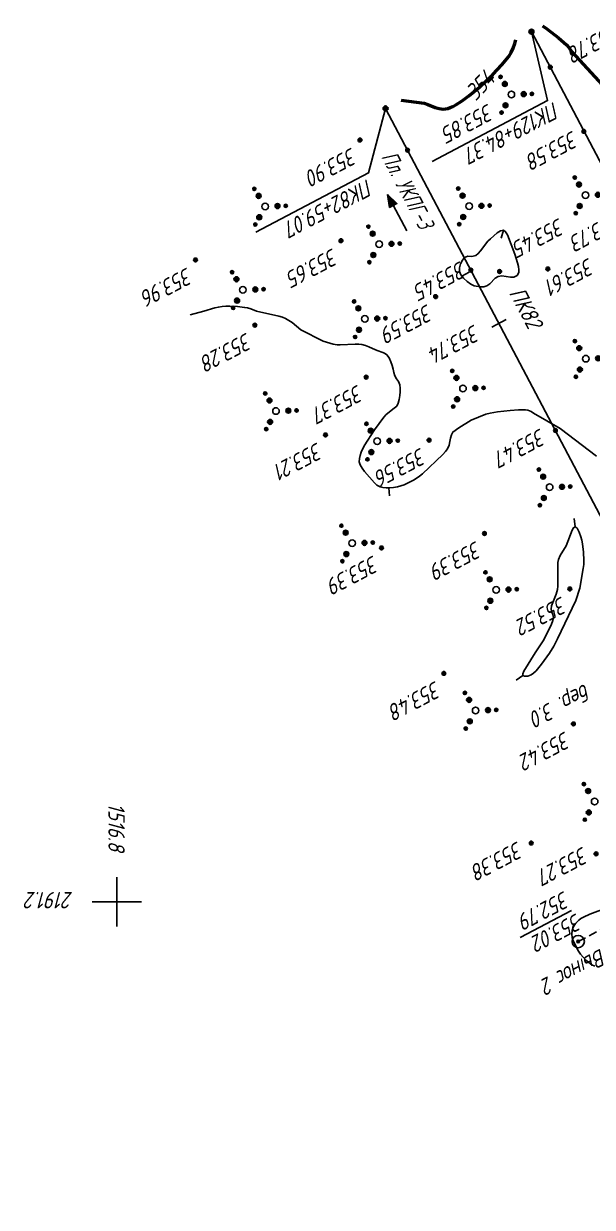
# Model space of a CAD drawing. Extents: x 1516777 to 1518423, y 2190420 to 2191479.
# Drawn here: x 1516777.4 to 1516915.4, y 2191125.7 to 2191413.5 of the extents above; entities that cross this region are included whole.
import ezdxf
from ezdxf.enums import TextEntityAlignment as Align

# ---------------------------------------------------------------- set-up
doc = ezdxf.new("R2010")
doc.units = 0
doc.linetypes.add('ИИHidden', pattern=[3, 2, -1])
for name, color, linetype, lineweight in [('ИИ_ГЕОПУНКТ_025', 7, 'Continuous', 25), ('ИИ_ГЕОСЕТКА_025', 3, 'Continuous', 25), ('ИИ_ОТМЕТКА_025', 7, 'Continuous', 25), ('ИИ_ПИКЕТАЖ_025', 7, 'Continuous', 25), ('ИИ_РАЗМЕР_025', 7, 'Continuous', 25), ('ИИ_РЕЛЬЕФ_025', 34, 'Continuous', 25), ('ИИ_РЕЛЬЕФ_050', 34, 'Continuous', 50), ('ИИ_ТЕКСТ_025', 7, 'Continuous', 25), ('ИИ_ТРАССА_ТРУБ_025', 7, 'Continuous', 25), ('ИИ_УГОДЬЯ_025', 7, 'Continuous', 25)]:
    doc.layers.add(name, color=color, linetype=linetype, lineweight=lineweight)
doc.styles.add('VNIPISIMPLEXCUR', font='simplex.shx', dxfattribs={"width": 0.8, "oblique": 15})
doc.dimstyles.new('ИИ-2000-м-dm$2', dxfattribs={"dimscale": 2, "dimtxt": 2.5, "dimasz": 2.5, "dimexe": 1.25, "dimexo": 0, "dimgap": 1, "dimtad": 2, "dimtoh": 1, "dimzin": 1, "dimdsep": 46, "dimtxsty": 'VNIPISIMPLEXCUR', "dimcen": 2.5, "dimaunit": 1, "dimazin": 0, "dimtfac": 1, "dimtmove": 1, "dimatfit": 2, "dimfxl": 1, "dimarcsym": 0})

# ---------------------------------------------------------------- blocks, each defined once
blk = doc.blocks.new('PICKET')
at = {"color": 0, "linetype": 'Continuous', "lineweight": 25}
for p, q in [((-0.23, 0), (0.23, 0)), ((0, 0.23), (0, -0.23))]:
    blk.add_line(p, q, dxfattribs=at)
blk.add_circle((0, 0), 0.23, dxfattribs=at)
at = {"color": 0, "linetype": 'Continuous', "style": 'VNIPISIMPLEXCUR', "oblique": 15, "width": 0.8}
blk.add_attdef('OTMETKA', (1.25, 0.3), '', height=2, dxfattribs=at)
at = {"color": 8, "linetype": 'Continuous', "style": 'VNIPISIMPLEXCUR', "oblique": 15, "width": 0.8, "flags": 1}
blk.add_attdef('NOMER', (1.25, -2.7), '', height=2, dxfattribs=at)
blk = doc.blocks.new('ИИ053952')
at = {"linetype": 'Continuous', "lineweight": 25}
h = blk.add_hatch(color=0, dxfattribs=at)
edge = h.paths.add_edge_path()
edge.add_arc((-1.31, 2.13), 0.2, 0, 360)
h = blk.add_hatch(color=0, dxfattribs=at)
edge = h.paths.add_edge_path()
edge.add_arc((-0.79, 1.28), 0.3, 0, 360)
h = blk.add_hatch(color=0, dxfattribs=at)
edge = h.paths.add_edge_path()
edge.add_arc((1.5, 0.04), 0.3, 0, 360)
h = blk.add_hatch(color=0, dxfattribs=at)
edge = h.paths.add_edge_path()
edge.add_arc((2.5, 0.07), 0.2, 0, 360)
h = blk.add_hatch(color=0, dxfattribs=at)
edge = h.paths.add_edge_path()
edge.add_arc((-0.71, -1.32), 0.3, 0, 360)
h = blk.add_hatch(color=0, dxfattribs=at)
edge = h.paths.add_edge_path()
edge.add_arc((-1.19, -2.2), 0.2, 0, 360)
at = {"color": 0, "linetype": 'Continuous', "lineweight": 25}
for centre, radius in [((-1.31, 2.13), 0.2), ((-0.79, 1.28), 0.3), ((0, 0), 0.4), ((1.5, 0.04), 0.3), ((2.5, 0.07), 0.2), ((-0.71, -1.32), 0.3), ((-1.19, -2.2), 0.2)]:
    blk.add_circle(centre, radius, dxfattribs=at)
blk = doc.blocks.new('ИИ050052Р')
at = {"linetype": 'Continuous', "lineweight": 25}
h = blk.add_hatch(color=0, dxfattribs=at)
edge = h.paths.add_edge_path()
edge.add_arc((0, 0), 0.15, 0, 360)
at = {"color": 0, "linetype": 'Continuous', "lineweight": 25}
for radius in [0.75, 0.15]:
    blk.add_circle((0, 0), radius, dxfattribs=at)
at = {"color": 0, "linetype": 'Continuous', "style": 'VNIPISIMPLEXCUR', "oblique": 15, "width": 0.8}
for tag, p in [('CENTRE', (1.45, 0.7)), ('HEIGHT', (1.45, -2.7))]:
    blk.add_attdef(tag, p, '', height=2, dxfattribs=at)
for tag, p in [('NUMBER', (-2, -1)), ('STATIONING', (-2, -4.4)), ('ALPHA', (-2, -7.8))]:
    blk.add_attdef(tag, text='', height=2, dxfattribs=at).set_placement(p, align=Align.RIGHT)
at = {"color": 253, "linetype": 'Continuous', "style": 'VNIPISIMPLEXCUR', "oblique": 15, "width": 0.8, "flags": 1}
blk.add_attdef('NOTE', text='', height=1.6, dxfattribs=at).set_placement((-2, -10.8), align=Align.RIGHT)
blk = doc.blocks.new('ИИ15001')
at = {"color": 0, "linetype": 'Continuous', "lineweight": 25}
blk.add_lwpolyline([(0, 1), (0, -1)], dxfattribs=at)
at = {"color": 0, "linetype": 'Continuous', "lineweight": 25, "style": 'VNIPISIMPLEXCUR', "oblique": 15, "width": 0.8}
blk.add_attdef('STATIONING', text='', height=2, dxfattribs=at).set_placement((0, 2), align=Align.CENTER)
at = {"color": 7, "linetype": 'Continuous', "lineweight": 25, "style": 'VNIPISIMPLEXCUR', "oblique": 15, "width": 0.8}
blk.add_attdef('HEIGHT', text='', height=2, dxfattribs=at).set_placement((0, -2), align=Align.TOP_CENTER)
blk = doc.blocks.new('ИИ053296')
at = {"color": 0, "linetype": 'Continuous', "lineweight": 25}
blk.add_lwpolyline([(0, 0), (1, 0)], dxfattribs=at)
blk = doc.blocks.new('ИИ05012')
at = {"color": 0, "linetype": 'Continuous', "lineweight": 25, "flags": 128}
for points in [[(0, 3), (0, -3)], [(-3, 0), (3, 0)]]:
    blk.add_lwpolyline(points, dxfattribs=at)
blk = doc.blocks.new('ИИ15002')
at = {"linetype": 'Continuous', "lineweight": 25}
h = blk.add_hatch(color=0, dxfattribs=at)
edge = h.paths.add_edge_path()
edge.add_arc((0, 0), 0.3, 0, 360)
at = {"color": 0, "linetype": 'Continuous', "lineweight": 25}
blk.add_circle((0, 0), 0.3, dxfattribs=at)
at = {"color": 0, "linetype": 'Continuous', "style": 'VNIPISIMPLEXCUR', "oblique": 15, "width": 0.8}
blk.add_attdef('STATIONING', (1, 1.3), '', height=2, rotation=90, dxfattribs=at)
at = {"color": 7, "linetype": 'Continuous', "style": 'VNIPISIMPLEXCUR', "oblique": 15, "width": 0.8}
blk.add_attdef('HEIGHT', text='', height=2, dxfattribs=at).set_placement((0, -1.3), align=Align.TOP_CENTER)
blk = doc.blocks.new('ИИ15009')
at = {"linetype": 'Continuous', "lineweight": 25}
blk.add_hatch(color=0, dxfattribs=at).paths.add_polyline_path([(0, 0), (1.5, -0.5), (1.5, 0.5)])
at = {"color": 0, "linetype": 'Continuous', "lineweight": 25}
blk.add_lwpolyline([(0, 0), (1.5, -0.5), (1.5, 0.5)], close=True, dxfattribs=at)
blk.add_lwpolyline([(5, 0), (0, 0)], dxfattribs=at)
blk = doc.blocks.new('*D60')
at = {"layer": 'Defpoints', "color": 0, "transparency": 16777216}
for p in [(1516865.23, 2191392.86), (1517280.22, 2190589.82), (1517301.19, 2190586.89), (1517251.66, 2190560.75), (1517312.46, 2190543.97)]:
    blk.add_point(p, dxfattribs=at)
at = {"layer": 'ИИ_РАЗМЕР_025', "color": 0, "lineweight": -2, "transparency": 16777216}
for p, q in [((1517270.29, 2190593.09), (1517259.15, 2190587.22)), ((1517278.66, 2190586.43), (1517270.29, 2190593.09))]:
    blk.add_line(p, q, dxfattribs=at)
blk.add_arc((1517292.31, 2190582.21), 14.29, 133.8716, 191.7338, dxfattribs=at)
at = {"layer": 'ИИ_РАЗМЕР_025', "color": 0, "transparency": 16777216}
for points in [[(1517282.02, 2190593.05), (1517282.8, 2190591.97), (1517285.65, 2190594.85)], [(1517278.95, 2190579.53), (1517277.69, 2190579.07), (1517279.68, 2190575.54)]]:
    blk.add_solid(points, dxfattribs=at)
at = {"layer": 'ИИ_РАЗМЕР_025', "color": 0, "transparency": 16777216, "insert": (1517265.86, 2190586.93), "char_height": 4, "attachment_point": 5, "rotation": 207.7821, "style": 'VNIPISIMPLEXCUR'}
blk.add_mtext("90°2'", dxfattribs=at)

msp = doc.modelspace()

# ---------------------------------------------------------------- linework, layer by layer
at = {"layer": 'ИИ_ГЕОПУНКТ_025'}
msp.add_lwpolyline([(1516910.338, 2191197.897), (1516897.89, 2191191.338)], dxfattribs=at)
at = {"layer": 'ИИ_ПИКЕТАЖ_025', "color": 4}
for points in [[(1516900.654, 2191411.526), (1516904.588, 2191394.79), (1516876.516, 2191380.001)], [(1516865.23, 2191392.859), (1516861.119, 2191377.199), (1516833.758, 2191362.784)]]:
    msp.add_lwpolyline(points, dxfattribs=at)
at = {"layer": 'ИИ_РЕЛЬЕФ_025', "elevation": 353.5}
for points in [[(1516884.428, 2191356.666), (1516885.216, 2191356.918), (1516886.167, 2191356.912), (1516887.108, 2191357.133), (1516887.715, 2191357.6), (1516888.312, 2191358.257), (1516890.093, 2191360.575), (1516890.701, 2191361.198), (1516892.354, 2191362.635), (1516893.158, 2191363.145), (1516893.851, 2191363.258), (1516894.375, 2191362.888), (1516894.804, 2191362.162), (1516896.621, 2191357.48), (1516897.282, 2191355.364), (1516897.507, 2191354.404), (1516897.621, 2191353.591), (1516897.593, 2191352.983), (1516897.152, 2191352.261), (1516896.386, 2191351.883), (1516895.572, 2191351.832), (1516893.489, 2191352.14), (1516892.544, 2191352.049), (1516891.807, 2191351.583), (1516890.513, 2191350.191), (1516889.808, 2191349.721), (1516889.065, 2191349.523), (1516888.288, 2191349.508), (1516886.718, 2191349.711), (1516885.893, 2191350.151), (1516885.004, 2191350.802), (1516884.17, 2191351.584), (1516883.514, 2191352.414), (1516883.155, 2191353.213), (1516883.145, 2191354.121), (1516883.417, 2191355.109), (1516883.877, 2191356.013)], [(1516906.003, 2191269.147), (1516905.85, 2191268.393), (1516905.524, 2191267.526), (1516903.644, 2191263.675), (1516901.527, 2191260.55), (1516898.815, 2191256.102), (1516898.554, 2191255.463), (1516898.55, 2191255.053), (1516899, 2191254.825), (1516899.767, 2191254.879), (1516900.587, 2191255.183), (1516901.146, 2191255.582), (1516901.766, 2191256.172), (1516903.102, 2191257.75), (1516905.031, 2191260.452), (1516906.108, 2191262.151), (1516907.017, 2191263.925), (1516911.42, 2191273.283), (1516912.364, 2191276.268), (1516913.225, 2191281.066), (1516913.331, 2191282.01), (1516913.377, 2191282.939), (1516913.304, 2191284.999), (1516913.05, 2191287.016), (1516912.861, 2191287.928), (1516912.634, 2191288.733), (1516912.227, 2191289.842), (1516911.741, 2191290.803), (1516911.233, 2191291.198), (1516910.891, 2191290.947), (1516910.535, 2191290.316), (1516909.063, 2191286.524), (1516907.601, 2191284.174), (1516907.242, 2191283.233), (1516907.096, 2191282.458), (1516907.034, 2191281.583), (1516907.079, 2191276.745), (1516906.978, 2191275.889), (1516906.693, 2191274.831), (1516905.542, 2191271.945), (1516905.399, 2191271.148), (1516905.561, 2191270.453), (1516905.868, 2191269.857)]]:
    msp.add_lwpolyline(points, close=True, dxfattribs=at)
at = {"layer": 'ИИ_РЕЛЬЕФ_025'}
for points, elevation in [([(1516817.746, 2191342.724), (1516821.114, 2191343.597), (1516823.754, 2191344.386), (1516824.651, 2191344.588), (1516825.568, 2191344.721), (1516826.448, 2191344.778), (1516827.383, 2191344.79), (1516829.286, 2191344.7), (1516831.007, 2191344.5), (1516831.716, 2191344.373), (1516832.539, 2191344.135), (1516833.89, 2191343.557), (1516839.351, 2191342.381), (1516840.17, 2191342.121), (1516840.921, 2191341.814), (1516841.77, 2191341.345), (1516842.523, 2191340.809), (1516844.619, 2191339.087), (1516850.093, 2191336.305), (1516852.526, 2191335.576), (1516853.439, 2191335.409), (1516854.222, 2191335.362), (1516857.849, 2191335.564), (1516858.71, 2191335.562), (1516859.486, 2191335.481), (1516860.39, 2191335.241), (1516861.203, 2191334.91), (1516862.773, 2191334.194), (1516864.958, 2191333.404), (1516865.551, 2191333.001), (1516866.12, 2191332.228), (1516866.531, 2191331.294), (1516866.866, 2191330.356), (1516867.092, 2191329.511), (1516867.252, 2191328.662), (1516867.479, 2191327.845), (1516867.897, 2191327.142), (1516868.355, 2191326.458), (1516868.67, 2191325.65), (1516868.746, 2191324.896), (1516868.742, 2191324.003), (1516868.66, 2191323.044), (1516868.498, 2191322.092), (1516868.26, 2191321.219), (1516867.944, 2191320.5), (1516867.336, 2191319.966), (1516865.36, 2191318.448), (1516864.779, 2191317.79), (1516862.547, 2191314.703), (1516860.026, 2191310.819), (1516859.298, 2191309.288), (1516859.027, 2191308.52), (1516858.896, 2191307.753), (1516858.814, 2191306.975), (1516859.066, 2191306.235), (1516859.524, 2191305.444), (1516860.115, 2191304.64), (1516862.562, 2191301.837), (1516863.143, 2191301.257), (1516863.881, 2191300.852), (1516864.569, 2191300.696), (1516865.38, 2191300.637), (1516866.267, 2191300.664), (1516867.184, 2191300.761), (1516868.088, 2191300.916), (1516868.93, 2191301.115), (1516869.744, 2191301.386), (1516870.565, 2191301.745), (1516872.14, 2191302.607), (1516873.477, 2191303.473), (1516874.209, 2191304.043), (1516879.159, 2191308.719), (1516879.778, 2191309.433), (1516880.28, 2191310.154), (1516880.645, 2191310.992), (1516880.857, 2191311.876), (1516881.012, 2191312.744), (1516881.205, 2191313.536), (1516881.531, 2191314.19), (1516883.033, 2191315.203), (1516886.011, 2191317.074), (1516889.592, 2191318.515), (1516890.632, 2191318.796), (1516892.383, 2191319.111), (1516895.52, 2191319.475), (1516897.544, 2191319.601), (1516898.43, 2191319.617), (1516899.185, 2191319.596), (1516899.774, 2191319.536), (1516900.598, 2191319.206), (1516901.18, 2191318.787), (1516907.599, 2191315.022), (1516916.411, 2191308.354)], 353.5), ([(1516916.073, 2191184.336), (1516915.34, 2191184.713), (1516914.599, 2191185.234), (1516913.875, 2191185.861), (1516913.193, 2191186.554), (1516912.576, 2191187.275), (1516912.05, 2191187.983), (1516910.814, 2191190.491), (1516910.532, 2191191.319), (1516910.458, 2191192.125), (1516910.555, 2191193.013), (1516910.817, 2191193.867), (1516911.331, 2191194.713), (1516912.186, 2191195.575), (1516912.666, 2191195.92), (1516913.281, 2191196.275), (1516914.858, 2191197.008), (1516918.986, 2191198.529)], 353)]:
    msp.add_lwpolyline(points, dxfattribs=dict(at, elevation=elevation))
at = {"layer": 'ИИ_РЕЛЬЕФ_050', "elevation": 354}
for points in [[(1516903.324, 2191412.933), (1516904.411, 2191412.225), (1516907.229, 2191410.018), (1516909.172, 2191408.342), (1516909.767, 2191407.707), (1516910.433, 2191406.62), (1516919.803, 2191396.505)], [(1516868.984, 2191394.837), (1516874.57, 2191394.145), (1516875.503, 2191393.859), (1516877.313, 2191393.111), (1516878.247, 2191392.825), (1516879.237, 2191392.713), (1516880.314, 2191392.862), (1516880.928, 2191393.069), (1516881.594, 2191393.363), (1516882.305, 2191393.737), (1516883.837, 2191394.698), (1516885.473, 2191395.895), (1516888.011, 2191398.008), (1516891.285, 2191401.119), (1516893.436, 2191403.423), (1516895.135, 2191405.49), (1516895.737, 2191406.453), (1516896.211, 2191407.511), (1516896.587, 2191408.625), (1516896.834, 2191409.513)]]:
    msp.add_lwpolyline(points, dxfattribs=at)
at = {"layer": 'ИИ_ТРАССА_ТРУБ_025', "color": 4}
for points in [[(1517106.614, 2191020.604), (1516994.33, 2191233.74), (1516900.654, 2191411.526)], [(1518374.713, 2191103.607), (1517312.459, 2190543.969), (1516865.23, 2191392.859)]]:
    msp.add_lwpolyline(points, dxfattribs=at)
at = {"layer": 'ИИ_ТРАССА_ТРУБ_025', "color": 4, "linetype": 'ИИHidden', "flags": 128}
msp.add_lwpolyline([(1516912, 2191190.36), (1516935.82, 2191202.92), (1516994.33, 2191233.74)], dxfattribs=at)

# ---------------------------------------------------------------- block references
at = {"layer": 'ИИ_ГЕОПУНКТ_025'}
ref = msp.add_blockref('ИИ050052Р', (1516912, 2191190.36, 352.79), dxfattribs=dict(at, xscale=2, yscale=2, zscale=2, rotation=207.7819444444445))
ref.add_attrib('NUMBER', 'Вынос 2', dxfattribs={"layer": '0', "color": 0, "linetype": 'Continuous', "height": 4, "rotation": 207.78194, "style": 'VNIPISIMPLEXCUR', "oblique": 15, "width": 0.8}).set_placement((1516902.77, 2191180.989), align=Align.RIGHT)
ref.add_attrib('CENTRE', '353.02', (1516911.645, 2191197.364), dxfattribs={"layer": '0', "color": 0, "linetype": 'Continuous', "height": 4, "rotation": 207.78194, "style": 'VNIPISIMPLEXCUR', "oblique": 15, "width": 0.8})
ref.add_attrib('HEIGHT', '352.79', (1516908.675, 2191202.775), dxfattribs={"layer": '0', "color": 0, "linetype": 'Continuous', "height": 4, "rotation": 207.78194, "style": 'VNIPISIMPLEXCUR', "oblique": 15, "width": 0.8})
at = {"layer": 'ИИ_ГЕОСЕТКА_025', "xscale": 2, "yscale": 2, "zscale": 2}
msp.add_blockref('ИИ05012', (1516800, 2191200), dxfattribs=at)
at = {"layer": 'ИИ_ОТМЕТКА_025'}
ref = msp.add_blockref('PICKET', (1516905.23, 2191402.9, 353.78), dxfattribs=dict(at, xscale=2, yscale=2, zscale=2, rotation=207.7819444444445))
ref.add_attrib('OTMETKA', '353.78', (1516920.751, 2191413.593, -347.72), dxfattribs={"layer": '0', "color": 0, "linetype": 'Continuous', "height": 4, "rotation": 207.78194, "style": 'VNIPISIMPLEXCUR', "oblique": 15, "width": 0.8})
ref = msp.add_blockref('PICKET', (1516870.576, 2191382.713, 353.85), dxfattribs=dict(at, xscale=2, yscale=2, zscale=2, rotation=207.7819444444445))
ref.add_attrib('OTMETKA', '353.85', (1516890.233, 2191394.166, 353.85), dxfattribs={"layer": '0', "color": 0, "linetype": 'Continuous', "height": 4, "rotation": 207.78194, "style": 'VNIPISIMPLEXCUR', "oblique": 15, "width": 0.8})
ref = msp.add_blockref('PICKET', (1516913.36, 2191387.28, 353.58), dxfattribs=dict(at, xscale=2, yscale=2, zscale=2, rotation=207.7819444444445))
ref.add_attrib('OTMETKA', '353.58', (1516910.771, 2191387.601, -347.92), dxfattribs={"layer": '0', "color": 0, "linetype": 'Continuous', "height": 4, "rotation": 207.78194, "style": 'VNIPISIMPLEXCUR', "oblique": 15, "width": 0.8})
at = {"layer": 'ИИ_ОТМЕТКА_025', "xscale": 2, "yscale": 2, "zscale": 2, "rotation": 207.7819444444445}
for p, values in [((1516859.01, 2191385.19, 353.9), {'OTMETKA': '353.90'}), ((1516854.4, 2191360.71, 353.65), {'OTMETKA': '353.65'}), ((1516819.065, 2191356.038, 353.96), {'OTMETKA': '353.96'}), ((1516877.384, 2191347.12, 353.59), {'OTMETKA': '353.59'}), ((1516833.494, 2191340.177, 353.28), {'OTMETKA': '353.28'}), ((1516860.508, 2191327.538, 353.37), {'OTMETKA': '353.37'}), ((1516850.656, 2191313.492, 353.21), {'OTMETKA': '353.21'}), ((1516875.79, 2191312.238, 353.56), {'OTMETKA': '353.56'}), ((1516889.234, 2191289.55, 353.39), {'OTMETKA': '353.39'}), ((1516864.25, 2191286.023, 353.39), {'OTMETKA': '353.39'}), ((1516909.978, 2191276.061, 353.52), {'OTMETKA': '353.52'}), ((1516879.389, 2191255.531, 353.48), {'OTMETKA': '353.48'}), ((1516910.837, 2191243.253, 353.42), {'OTMETKA': '353.42'})]:
    msp.add_blockref('PICKET', p, dxfattribs=at).add_auto_attribs(values)
at = {"layer": 'ИИ_ОТМЕТКА_025'}
ref = msp.add_blockref('PICKET', (1516923.23, 2191368.54, 353.73), dxfattribs=dict(at, xscale=2, yscale=2, zscale=2, rotation=207.7819444444445))
ref.add_attrib('OTMETKA', '353.73', (1516921.163, 2191367.678, -347.77), dxfattribs={"layer": '0', "color": 0, "linetype": 'Continuous', "height": 4, "rotation": 207.78194, "style": 'VNIPISIMPLEXCUR', "oblique": 15, "width": 0.8})
ref = msp.add_blockref('PICKET', (1516892.923, 2191353.227, 353.45), dxfattribs=dict(at, xscale=2, yscale=2, zscale=2, rotation=207.7819444444445))
ref.add_attrib('OTMETKA', '353.45', (1516907.434, 2191366.365, 353.45), dxfattribs={"layer": '0', "color": 0, "linetype": 'Continuous', "height": 4, "rotation": 207.78194, "style": 'VNIPISIMPLEXCUR', "oblique": 15, "width": 0.8})
ref = msp.add_blockref('PICKET', (1516885.934, 2191353.56, 353.45), dxfattribs=dict(at, xscale=2, yscale=2, zscale=2, rotation=207.7819444444445))
ref.add_attrib('OTMETKA', '353.45', (1516883.448, 2191355.885, 353.45), dxfattribs={"layer": '0', "color": 0, "linetype": 'Continuous', "height": 4, "rotation": 207.78194, "style": 'VNIPISIMPLEXCUR', "oblique": 15, "width": 0.8})
ref = msp.add_blockref('PICKET', (1516904.619, 2191353.85, 353.61), dxfattribs=dict(at, xscale=2, yscale=2, zscale=2, rotation=207.7819444444445))
ref.add_attrib('OTMETKA', '353.61', (1516914.664, 2191356.678, 353.61), dxfattribs={"layer": '0', "color": 0, "linetype": 'Continuous', "height": 4, "rotation": 207.78194, "style": 'VNIPISIMPLEXCUR', "oblique": 15, "width": 0.8})
ref = msp.add_blockref('PICKET', (1516906.472, 2191314.577, 353.47), dxfattribs=dict(at, xscale=2, yscale=2, zscale=2, rotation=207.7819444444445))
ref.add_attrib('OTMETKA', '353.47', (1516902.9, 2191315.224, 353.47), dxfattribs={"layer": '0', "color": 0, "linetype": 'Continuous', "height": 4, "rotation": 207.78194, "style": 'VNIPISIMPLEXCUR', "oblique": 15, "width": 0.8})
ref = msp.add_blockref('PICKET', (1516900.602, 2191214.293, 353.38), dxfattribs=dict(at, xscale=2, yscale=2, zscale=2, rotation=207.7819444444445))
ref.add_attrib('OTMETKA', '353.38', (1516897.367, 2191214.849, 353.38), dxfattribs={"layer": '0', "color": 0, "linetype": 'Continuous', "height": 4, "rotation": 207.78194, "style": 'VNIPISIMPLEXCUR', "oblique": 15, "width": 0.8})
ref = msp.add_blockref('PICKET', (1516916.328, 2191211.685, 353.27), dxfattribs=dict(at, xscale=2, yscale=2, zscale=2, rotation=207.7819444444445))
ref.add_attrib('OTMETKA', '353.27', (1516913.246, 2191213.552, 353.27), dxfattribs={"layer": '0', "color": 0, "linetype": 'Continuous', "height": 4, "rotation": 207.78194, "style": 'VNIPISIMPLEXCUR', "oblique": 15, "width": 0.8})
at = {"layer": 'ИИ_ПИКЕТАЖ_025', "color": 4}
ref = msp.add_blockref('ИИ15002', (1516900.654, 2191411.526), dxfattribs=dict(at, xscale=2, yscale=2, zscale=2, rotation=207.7819444444445))
ref.add_attrib('STATIONING', 'ПК129+84.37', (1516906.208, 2191394.61), dxfattribs={"layer": '0', "color": 0, "linetype": 'Continuous', "height": 4, "rotation": 207.78194, "style": 'VNIPISIMPLEXCUR', "oblique": 15, "width": 0.8})
ref = msp.add_blockref('ИИ15002', (1516865.23, 2191392.859), dxfattribs=dict(at, xscale=2, yscale=2, zscale=2, rotation=207.7819444444445))
ref.add_attrib('STATIONING', 'ПК82+59.07', (1516860.902, 2191375.85), dxfattribs={"layer": '0', "color": 0, "linetype": 'Continuous', "height": 4, "rotation": 207.78194, "style": 'VNIPISIMPLEXCUR', "oblique": 15, "width": 0.8})
ref = msp.add_blockref('ИИ15001', (1516892.762, 2191340.6, 353.74), dxfattribs=dict(at, xscale=2, yscale=2, zscale=2, rotation=297.7821))
ref.add_attrib('STATIONING', 'ПК82', dxfattribs={"layer": '0', "color": 0, "linetype": 'Continuous', "lineweight": 25, "height": 4, "rotation": 297.7821, "style": 'VNIPISIMPLEXCUR', "oblique": 15, "width": 0.8}).set_placement((1516897.499, 2191343.508), align=Align.CENTER)
ref.add_attrib('HEIGHT', '353.74', dxfattribs={"layer": '0', "color": 7, "linetype": 'Continuous', "lineweight": 25, "height": 4, "rotation": 207.78194, "style": 'VNIPISIMPLEXCUR', "oblique": 15, "width": 0.8}).set_placement((1516883.03, 2191333.927), align=Align.TOP_CENTER)
at = {"layer": 'ИИ_РЕЛЬЕФ_025', "xscale": 2, "yscale": 2, "zscale": 2}
for p, rotation in [((1516893.851, 2191363.258, 353.5), 253.2652056867271), ((1516883.75, 2191352.115, 353.5), 29.58732768593453), ((1516866.039, 2191300.657, 353.5), 275.0668390559345), ((1516911.233, 2191291.198, 353.5), 95.65328523795992), ((1516898.55, 2191255.053, 353.5), 215.7987105693696)]:
    msp.add_blockref('ИИ053296', p, dxfattribs=dict(at, rotation=rotation))
at = {"layer": 'ИИ_ТЕКСТ_025', "xscale": 2, "yscale": 2, "zscale": 2, "rotation": 297.7820525492963}
msp.add_blockref('ИИ15009', (1516865.708, 2191371.935), dxfattribs=at)
at = {"layer": 'ИИ_УГОДЬЯ_025', "xscale": 2, "yscale": 2, "zscale": 2}
for p in [(1516895.776, 2191396.263), (1516913.782, 2191371.802), (1516835.983, 2191369.049), (1516885.506, 2191369.114), (1516863.669, 2191359.866), (1516830.594, 2191348.791), (1516860.202, 2191341.709), (1516913.835, 2191332.034), (1516884.025, 2191324.808), (1516838.621, 2191319.314), (1516863.197, 2191311.966), (1516905.072, 2191300.801), (1516857.113, 2191287.179), (1516892.081, 2191275.835), (1516887.098, 2191246.529), (1516915.994, 2191224.376)]:
    msp.add_blockref('ИИ053952', p, dxfattribs=at)

# ---------------------------------------------------------------- texts
at = {"layer": 'ИИ_ГЕОСЕТКА_025', "color": 7, "style": 'VNIPISIMPLEXCUR', "oblique": 15, "width": 0.8}
for s, rotation, p in [('1516.8', 270, (1516797.91, 2191224.017)), ('2191.2', 180, (1516789.348, 2191202.396))]:
    msp.add_text(s, height=4, rotation=rotation, dxfattribs=at).set_placement(p)
at = {"layer": 'ИИ_РЕЛЬЕФ_025', "style": 'VNIPISIMPLEXCUR', "oblique": 15, "width": 0.8}
msp.add_text('354', height=4, rotation=46.29318, dxfattribs=at).set_placement((1516888.166, 2191398.508, 354), align=Align.MIDDLE)
at = {"layer": 'ИИ_ТЕКСТ_025', "style": 'VNIPISIMPLEXCUR', "oblique": 15}
for s, rotation, width, p in [('Пл. УКПГ-3', 297.78194, 0.7, (1516864.049, 2191381.15)), ('бер. 3.0', 207.78194, 0.8, (1516913.755, 2191253.179))]:
    msp.add_text(s, height=4, rotation=rotation, dxfattribs=dict(at, width=width)).set_placement(p)

# ---------------------------------------------------------------- dimensions: what is measured, and where the dimension line sits
at = {"layer": 'ИИ_РАЗМЕР_025'}
dim = msp.add_angular_dim_2l(base=(1517280.222, 2190589.822), line1=((1517251.66, 2190560.75), (1517301.19, 2190586.89)), line2=((1517312.459, 2190543.969), (1516865.23, 2191392.859)), dimstyle='ИИ-2000-м-dm$2', override={"dimtxt": 2, "dimasz": 2, "dimgap": 0.5, "dimzin": 0}, dxfattribs=at)
dim.commit()
dim.dimension.update_dxf_attribs({"geometry": '*D60', "text_midpoint": (1517265.856, 2190586.933), "dimtype": 162})

doc.saveas('drawing.dxf')
